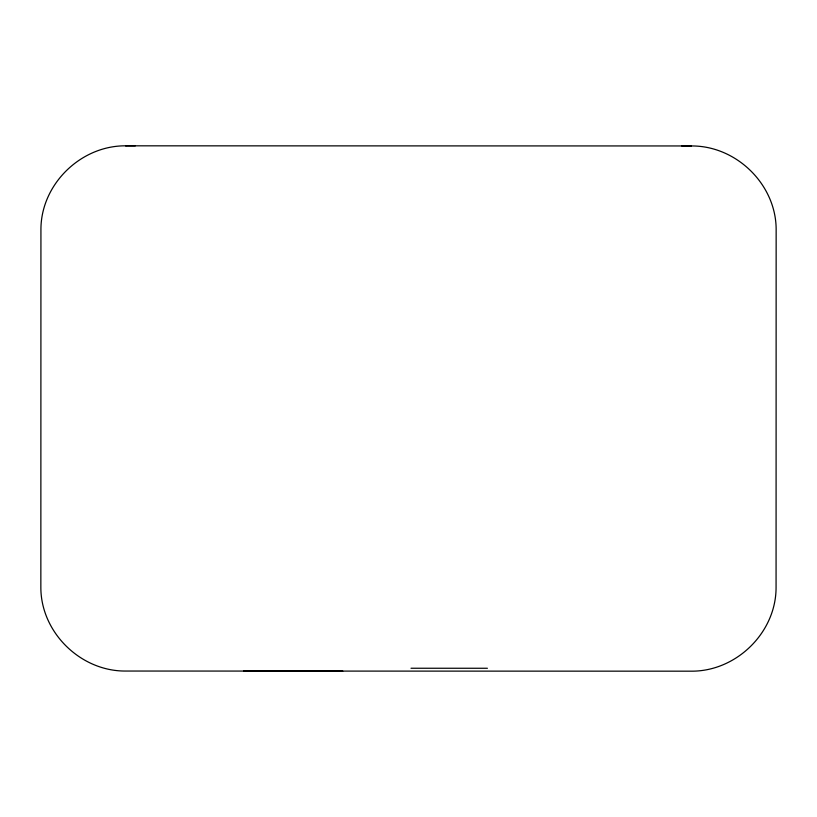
<?xml version="1.0" encoding="UTF-8"?>
<svg xmlns="http://www.w3.org/2000/svg" width="817" height="817" viewBox="0 0 817 817"><rect width="100%" height="100%" fill="white"/><g stroke="black" fill="none" stroke-linecap="round" stroke-linejoin="round"><path stroke-width="1.23" d="M342.793 671.135L243.568 671.053M125.706 145.824C80.617 145.487 40.697 184.581 40.932 229.822L40.85 587.004C40.595 632.246 80.495 671.36 125.583 671.043L691.294 671.176C736.383 671.513 776.303 632.419 776.068 587.178L776.15 229.996C776.405 184.754 736.505 145.64 691.417 145.957L125.706 145.824L135.326 145.824M681.766 145.957L691.417 145.957M411.002 668.245L487.402 668.265"/></g></svg>
